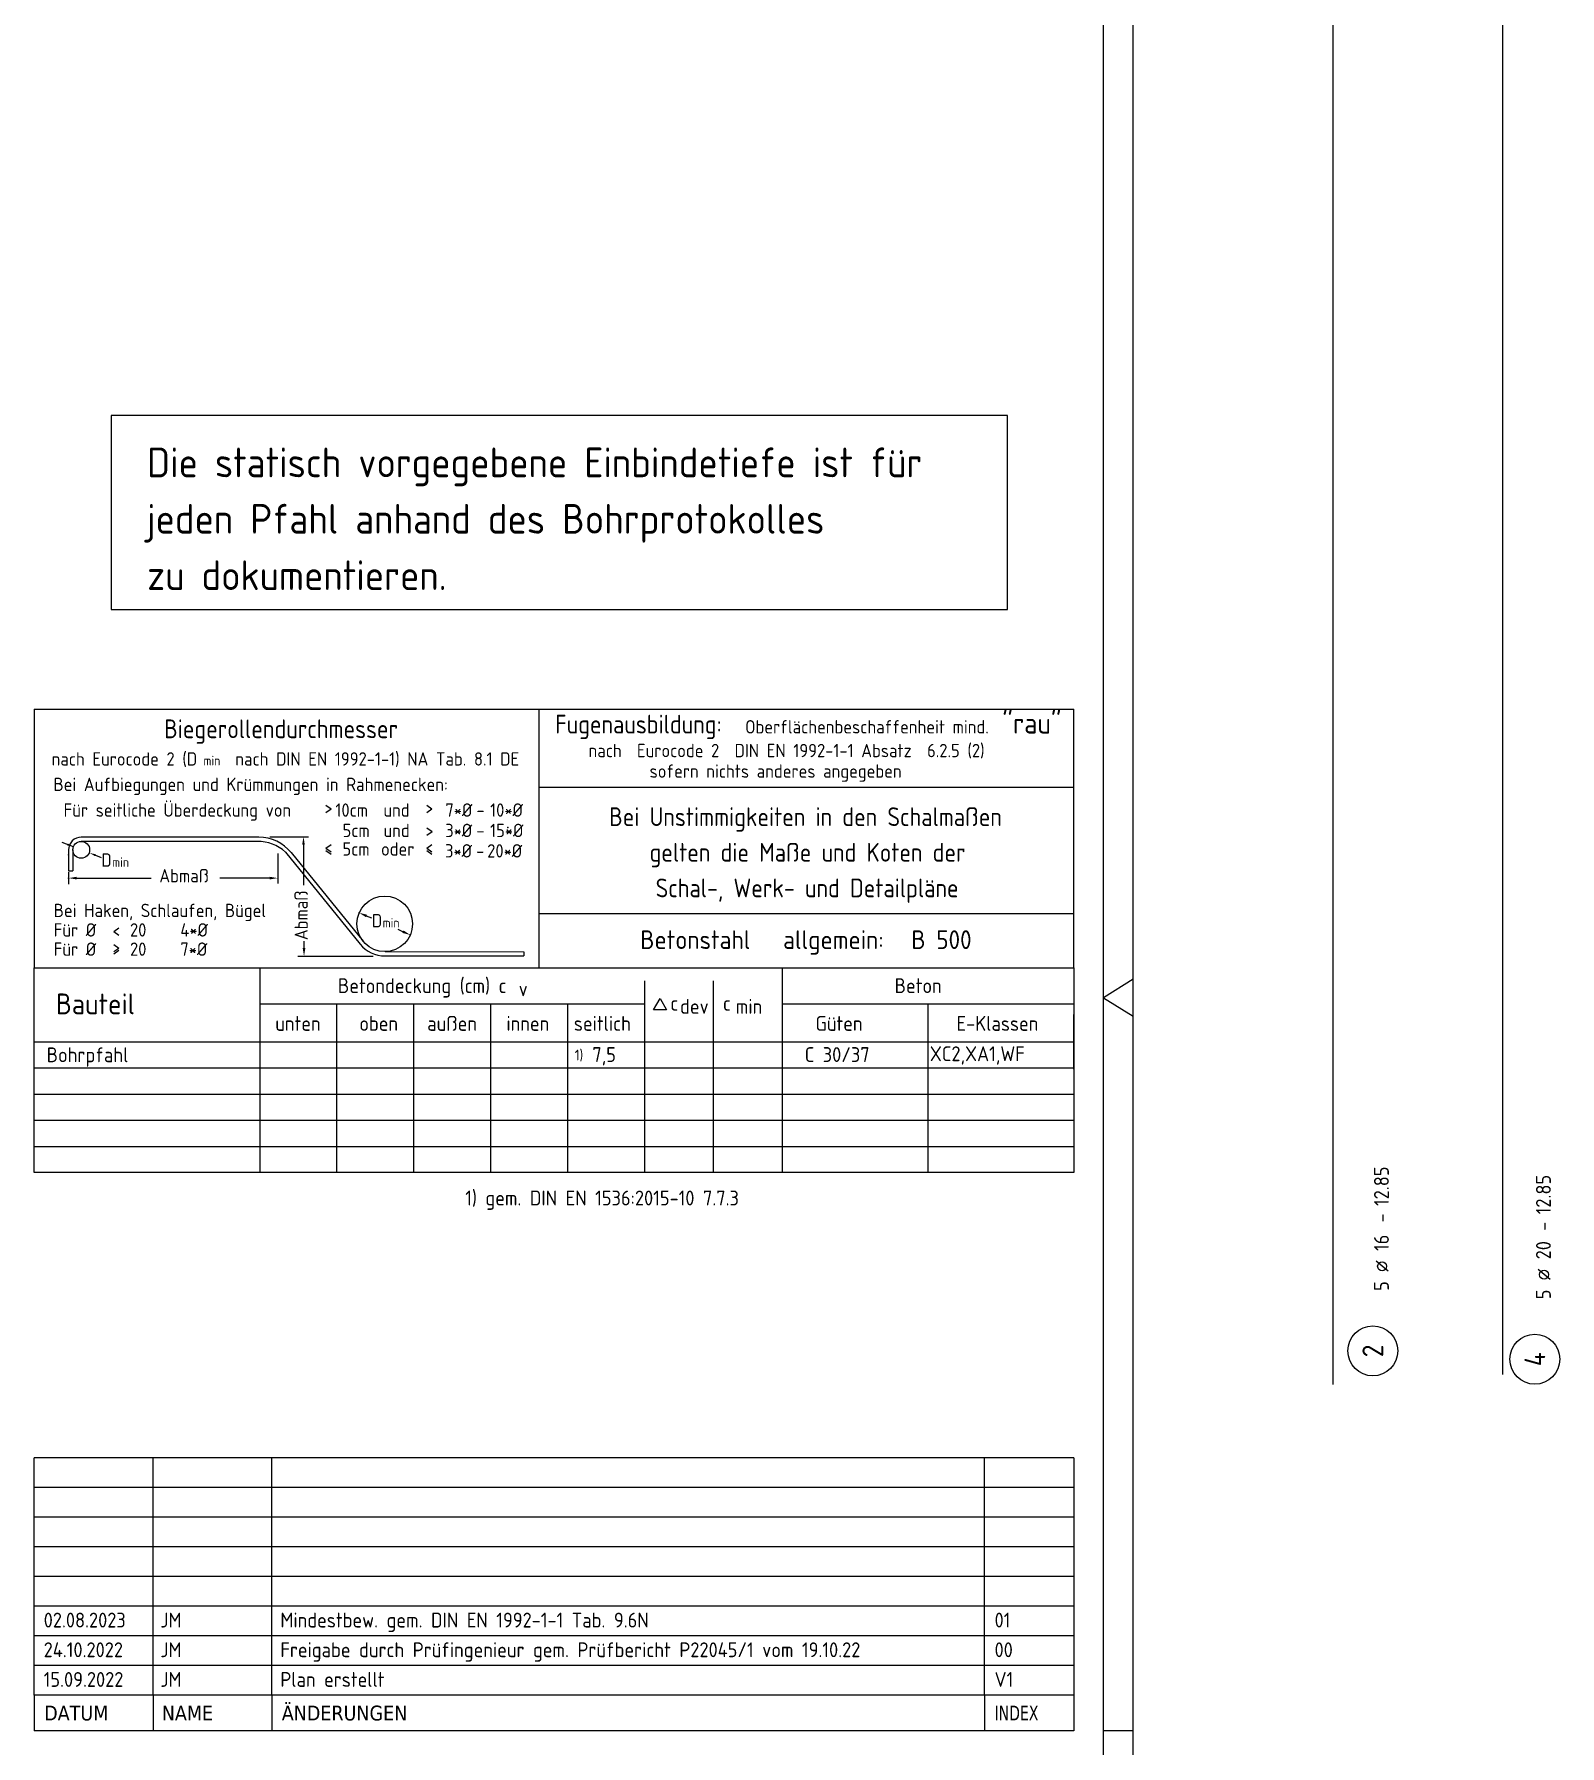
# Model space of a CAD drawing. Extents: x 11 to 30.7, y 16.9 to 38.7.
# Drawn here: x 21.24 to 27.66, y 24.27 to 31.47 of the extents above; entities that cross this region are included whole.
import ezdxf
from ezdxf.enums import TextEntityAlignment as Align

# ---------------------------------------------------------------- set-up
doc = ezdxf.new("R2010")
doc.units = 0
doc.header["$LTSCALE"] = 0.25
doc.linetypes.add('AUSGEZOGEN', pattern=[1000.01, 1000, 0.01])
for name, color, linetype in [('BET-ANS', 7, 'Continuous'), ('RAHMEN', 7, 'Continuous'), ('RND', 7, 'Continuous'), ('STEMPEL', 7, 'Continuous'), ('TEXT', 7, 'Continuous')]:
    doc.layers.add(name, color=color, linetype=linetype)
doc.styles.add('helv', font='tahoma.ttf')
doc.styles.add('txt', font='isocp.shx')

# ---------------------------------------------------------------- blocks, each defined once
blk = doc.blocks.new('DINA1')
at = {"layer": 'RAHMEN'}
blk.add_line((84.1, 59.4), (0, 59.4), dxfattribs=at)
at = {"layer": 'RAHMEN', "color": 7, "linetype": 'Continuous'}
for p, q in [((41.74, 59.4), (42.05, 58.9)), ((42.05, 58.9), (42.36, 59.4))]:
    blk.add_line(p, q, dxfattribs=at)
at = {"layer": 'RAHMEN', "color": 5}
blk.add_line((83.6, 58.9), (2, 58.9), dxfattribs=at)
blk = doc.blocks.new('Plankopf-ER')
at = {"layer": 'RAHMEN', "color": 7, "linetype": 'Continuous'}
for p, q in [((-0.5, 4.6), (-18, 4.6)), ((-18, 4.1), (-18, 4.6)), ((-16, 4.1), (-16, 4.6)), ((-14, 4.1), (-14, 4.6)), ((-2, 4.1), (-2, 4.6)), ((-0.5, 4.6), (-0.5, 4.1)), ((-0.5, 4.1), (-18, 4.1)), ((-18, 3.6), (-18, 4.1)), ((-16, 3.6), (-16, 4.1)), ((-14, 3.6), (-14, 4.1)), ((-2, 3.6), (-2, 4.1)), ((-0.5, 4.1), (-0.5, 3.6)), ((-0.5, 3.6), (-18, 3.6)), ((-18, 3.1), (-18, 3.6)), ((-16, 3.1), (-16, 3.6)), ((-14, 3.1), (-14, 3.6)), ((-2, 3.1), (-2, 3.6)), ((-0.5, 3.6), (-0.5, 3.1)), ((-0.5, 3.1), (-18, 3.1)), ((-18, 2.6), (-18, 3.1)), ((-16, 2.6), (-16, 3.1)), ((-14, 2.6), (-14, 3.1)), ((-2, 2.6), (-2, 3.1)), ((-0.5, 3.1), (-0.5, 2.6)), ((-0.5, 2.6), (-18, 2.6)), ((-18, 2.1), (-18, 2.6)), ((-16, 2.1), (-16, 2.6)), ((-14, 2.1), (-14, 2.6)), ((-2, 2.1), (-2, 2.6)), ((-0.5, 2.6), (-0.5, 2.1)), ((-0.5, 2.1), (-18, 2.1)), ((-18, 1.6), (-18, 2.1)), ((-16, 1.6), (-16, 2.1)), ((-14, 1.6), (-14, 2.1)), ((-2, 1.6), (-2, 2.1)), ((-0.5, 2.1), (-0.5, 1.6)), ((-0.5, 1.6), (-18, 1.6)), ((-18, 1.1), (-18, 1.6)), ((-16, 1.1), (-16, 1.6)), ((-14, 1.1), (-14, 1.6)), ((-2, 1.1), (-2, 1.6)), ((-0.5, 1.6), (-0.5, 1.1)), ((-0.5, 1.1), (-18, 1.1)), ((-18, 0.6), (-18, 1.1)), ((-16, 0.6), (-16, 1.1)), ((-14, 0.6), (-14, 1.1)), ((-2, 0.6), (-2, 1.1)), ((-0.5, 1.1), (-0.5, 0.6)), ((-0.5, 0.6), (-18, 0.6)), ((-18, 0.6), (-18, 0)), ((-16, 0.6), (-16, 0)), ((-14, 0.6), (-14, 0)), ((-2, 0.6), (-2, 0)), ((-0.5, 0.6), (-0.5, 0)), ((-0.5, 0), (-18, 0))]:
    blk.add_line(p, q, dxfattribs=at)
at = {"layer": 'RAHMEN', "color": 7, "linetype": 'Continuous', "style": 'txt'}
for tag, p in [('INDEX-D8', (-17.841, 4.242)), ('INDEX-N8', (-15.876, 4.242)), ('INDEX-X8', (-13.857, 4.242)), ('INDEX8', (-1.833, 4.242)), ('INDEX-D7', (-17.841, 3.742)), ('INDEX-N7', (-15.876, 3.742)), ('INDEX-X7', (-13.857, 3.742)), ('INDEX7', (-1.833, 3.742)), ('INDEX-D6', (-17.841, 3.242)), ('INDEX-N6', (-15.876, 3.242)), ('INDEX-X6', (-13.857, 3.242)), ('INDEX6', (-1.833, 3.242)), ('INDEX-D5', (-17.841, 2.742)), ('INDEX-N5', (-15.876, 2.742)), ('INDEX-X5', (-13.857, 2.742)), ('INDEX5', (-1.833, 2.742)), ('INDEX-D4', (-17.841, 2.242)), ('INDEX-N4', (-15.876, 2.242)), ('INDEX-X4', (-13.857, 2.242)), ('INDEX4', (-1.833, 2.242)), ('INDEX-D3', (-17.841, 1.742)), ('INDEX-N3', (-15.876, 1.742)), ('INDEX-X3', (-13.857, 1.742)), ('INDEX3', (-1.833, 1.742)), ('INDEX-D2', (-17.841, 1.242)), ('INDEX-N2', (-15.876, 1.242)), ('INDEX-X2', (-13.857, 1.242)), ('INDEX2', (-1.833, 1.242)), ('INDEX-D1', (-17.841, 0.742)), ('INDEX-N1', (-15.876, 0.742)), ('INDEX-X1', (-13.857, 0.742)), ('INDEX1', (-1.833, 0.742))]:
    blk.add_attdef(tag, p, '', height=0.25, dxfattribs=at)
at = {"layer": 'STEMPEL', "color": 7, "linetype": 'Continuous', "style": 'helv'}
for s, p in [('DATUM', (-17.833, 0.176)), ('NAME', (-15.853, 0.176)), ('ÄNDERUNGEN', (-13.833, 0.176))]:
    blk.add_text(s, height=0.25, dxfattribs=at).set_placement(p)
at = {"layer": 'STEMPEL', "color": 7, "linetype": 'Continuous', "style": 'helv', "width": 0.8}
blk.add_text('INDEX', height=0.25, dxfattribs=at).set_placement((-1.833, 0.176))
blk = doc.blocks.new('RND_AUSZ')
at = {"layer": 'RND', "color": 7, "linetype": 'Continuous'}
blk.add_line((1.341, 0.262), (1.509, 0.466), dxfattribs=at)
at = {"layer": 'RND', "color": 1, "linetype": 'Continuous'}
blk.add_circle((0, 0.52), 0.42, dxfattribs=at)
at = {"layer": 'RND', "color": 7, "linetype": 'Continuous'}
blk.add_circle((1.425, 0.364), 0.075, dxfattribs=at)
at = {"layer": 'RND', "color": 7, "linetype": 'Continuous', "style": 'txt'}
blk.add_text('-', height=0.25, dxfattribs=at).set_placement((2.163, 0.25))
at = {"layer": 'RND', "color": 1, "linetype": 'Continuous', "style": 'txt'}
blk.add_attdef('POS', text='', height=0.35, dxfattribs=at).set_placement((0, 0.52), align=Align.MIDDLE)
at = {"layer": 'RND', "color": 7, "linetype": 'Continuous', "style": 'txt'}
for tag, p in [('WIEOFT', (-0.536, 0.25)), ('STK', (1.174, 0.25))]:
    blk.add_attdef(tag, text='', height=0.25, dxfattribs=at).set_placement(p, align=Align.RIGHT)
for tag, p in [('DS', (1.683, 0.25)), ('LANG', (2.441, 0.25)), ('TEXT', (3.669, 0.25))]:
    blk.add_attdef(tag, p, '', height=0.25, dxfattribs=at)

msp = doc.modelspace()

# ---------------------------------------------------------------- linework, layer by layer
at = {"layer": 'RAHMEN', "color": 5, "linetype": 'Continuous'}
for p, q in [((21.2417, 28.63), (25.6167, 28.63)), ((21.2417, 28.63), (21.2417, 27.5405)), ((23.3663, 27.5405), (23.3663, 28.63)), ((25.6167, 27.5405), (25.6167, 28.63)), ((25.6167, 27.1137), (25.6167, 27.3449))]:
    msp.add_line(p, q, dxfattribs=at)
at = {"layer": 'RAHMEN', "color": 7, "linetype": 'AUSGEZOGEN'}
for p, q in [((23.3663, 28.3012), (25.6167, 28.3012)), ((22.4907, 28.2086), (22.4689, 28.2239)), ((22.4907, 28.2086), (22.4689, 28.1934)), ((22.9156, 28.2086), (22.8938, 28.2239)), ((22.9156, 28.2086), (22.8938, 28.1934)), ((22.9159, 28.1138), (22.8941, 28.1291)), ((22.9159, 28.1138), (22.8941, 28.0985)), ((22.4689, 28.0447), (22.4907, 28.06)), ((22.4689, 28.0447), (22.4907, 28.0294)), ((22.8938, 28.0447), (22.9156, 28.06)), ((22.8938, 28.0447), (22.9156, 28.0294)), ((22.4689, 28.035), (22.4907, 28.0197)), ((22.8938, 28.035), (22.9156, 28.0197)), ((23.3663, 27.7693), (25.6167, 27.7693)), ((21.5764, 27.6933), (21.5982, 27.7086)), ((21.5764, 27.6933), (21.5982, 27.678)), ((21.5982, 27.6229), (21.5764, 27.6382)), ((21.5982, 27.6229), (21.5764, 27.6076)), ((21.5982, 27.6132), (21.5764, 27.5979)), ((21.2417, 27.2292), (25.6167, 27.2292)), ((21.2417, 27.1192), (25.6167, 27.1192)), ((21.2417, 27.0092), (25.6167, 27.0092)), ((21.2417, 26.8992), (25.6167, 26.8992)), ((21.2417, 26.7892), (25.6167, 26.7892))]:
    msp.add_line(p, q, dxfattribs=at)
at = {"layer": 'RAHMEN', "color": 7, "linetype": 'Continuous'}
for p, q in [((21.4065, 28.0507), (21.3598, 28.0686)), ((21.3863, 28.0378), (21.3863, 27.9492)), ((21.4041, 28.0378), (21.4041, 27.9492)), ((22.1873, 28.0909), (21.4395, 28.0909)), ((22.1809, 28.0732), (21.4395, 28.0732)), ((22.233, 28.0926), (22.3961, 28.0926)), ((22.3749, 28.0589), (22.3749, 27.8884)), ((21.4994, 28.0149), (21.5229, 28.0059)), ((22.2663, 28.0229), (22.2663, 27.8962)), ((22.2985, 28.0285), (22.6135, 27.6409)), ((22.3228, 28.0264), (22.6259, 27.6534)), ((21.3863, 27.9492), (21.4041, 27.9492)), ((21.3863, 27.9435), (21.3863, 27.8933)), ((21.4201, 27.9187), (21.7342, 27.9187)), ((22.2325, 27.9187), (22.0233, 27.9187)), ((22.6622, 27.7496), (22.6403, 27.759)), ((22.7932, 27.6931), (22.7728, 27.7019)), ((22.3771, 27.6237), (22.3771, 27.6533)), ((22.7183, 27.609), (23.3029, 27.6088)), ((23.3029, 27.6088), (23.3029, 27.591)), ((22.192, 26.6922), (22.192, 27.5405)), ((22.3515, 27.59), (22.6683, 27.59)), ((22.7183, 27.591), (23.3029, 27.591)), ((24.3909, 26.6792), (24.3909, 27.5405)), ((23.8115, 26.6792), (23.8115, 27.4857)), ((24.1012, 26.6792), (24.1012, 27.4857)), ((22.5159, 26.6792), (22.5159, 27.3895)), ((22.8398, 26.6792), (22.8398, 27.3895)), ((23.1637, 26.6792), (23.1637, 27.3895)), ((23.4876, 26.6792), (23.4876, 27.3895)), ((25.0038, 26.6792), (25.0038, 27.3895)), ((22.192, 26.6792), (22.192, 27.2292)), ((23.8115, 26.6792), (23.8115, 27.2292)), ((25.8667, 24.3276), (25.7417, 24.3276))]:
    msp.add_line(p, q, dxfattribs=at)
at = {"layer": 'RAHMEN', "color": 1, "linetype": 'Continuous'}
for p, q in [((22.192, 27.3895), (23.8115, 27.3895)), ((24.3909, 27.3895), (25.6167, 27.3895))]:
    msp.add_line(p, q, dxfattribs=at)
at = {"layer": 'RAHMEN', "color": 5, "linetype": 'AUSGEZOGEN'}
msp.add_lwpolyline([(21.2417, 27.5405), (25.6167, 27.5405), (25.6167, 26.6792), (21.2417, 26.6792)], close=True, dxfattribs=at)
at = {"layer": 'RAHMEN', "color": 1, "linetype": 'Continuous'}
msp.add_lwpolyline([(23.876, 27.4118), (23.9032, 27.3646), (23.8487, 27.3646)], close=True, dxfattribs=at)
at = {"layer": 'RAHMEN', "color": 7, "linetype": 'Continuous'}
for centre, radius in [((21.4395, 28.0378), 0.0354), ((22.7168, 27.726), 0.117)]:
    msp.add_circle(centre, radius, dxfattribs=at)
for centre, radius, start, end in [((21.4395, 28.0378), 0.0531, 89.99998, 180), ((22.1809, 27.896), 0.1772, 48.41068, 90), ((22.1873, 27.9163), 0.1746, 39.09564, 90), ((22.7183, 27.726), 0.135, 219.09564, 270)]:
    msp.add_arc(centre, radius, start, end, dxfattribs=at)
for p in [(23.2354, 28.1313), (21.3863, 28.0173), (21.3863, 27.9187), (22.6093, 27.7724), (22.8242, 27.6797)]:
    msp.add_point(p, dxfattribs=at)
for points in [[(21.3805, 28.056), (21.3836, 28.0641), (21.4065, 28.0507)], [(22.3805, 28.0589), (22.3693, 28.0589), (22.3749, 28.0927)], [(21.4978, 28.0108), (21.501, 28.019), (21.4749, 28.0243)], [(21.4201, 27.9131), (21.4201, 27.9243), (21.3863, 27.9187)], [(22.2325, 27.9131), (22.2325, 27.9243), (22.2663, 27.9187)], [(22.6381, 27.7539), (22.6425, 27.7642), (22.6093, 27.7724)], [(22.791, 27.6879), (22.7955, 27.6982), (22.8242, 27.6797)], [(22.3828, 27.6237), (22.3715, 27.6237), (22.3771, 27.59)]]:
    msp.add_solid(points, dxfattribs=at)
at = {"layer": 'RND', "color": 1, "linetype": 'AUSGEZOGEN'}
for points in [[(26.709, 25.7865), (26.709, 38.6365)], [(27.4228, 25.829), (27.4228, 38.679)]]:
    msp.add_lwpolyline(points, dxfattribs=at)
at = {"layer": 'TEXT', "color": 6, "linetype": 'AUSGEZOGEN'}
msp.add_lwpolyline([(21.5661, 29.0502), (25.3377, 29.0502), (25.3377, 29.8672), (21.5661, 29.8672)], close=True, dxfattribs=at)

# ---------------------------------------------------------------- block references
at = {"layer": 'BET-ANS', "xscale": 0.25, "yscale": 0.25, "zscale": 0.25}
msp.add_blockref('Plankopf-ER', (25.7417, 24.3276), dxfattribs=at).add_auto_attribs({'INDEX1': 'V1', 'INDEX-N1': 'JM', 'INDEX-D1': '15.09.2022', 'INDEX-X1': 'Plan erstellt', 'INDEX2': '00', 'INDEX-N2': 'JM', 'INDEX-D2': '24.10.2022', 'INDEX-X2': 'Freigabe durch Prüfingenieur gem. Prüfbericht P22045/1 vom 19.10.22', 'INDEX3': '01', 'INDEX-N3': 'JM', 'INDEX-D3': '02.08.2023', 'INDEX-X3': 'Mindestbew. gem. DIN EN 1992-1-1 Tab. 9.6N'})
at = {"layer": 'RAHMEN', "xscale": 0.25, "yscale": 0.25, "zscale": 0.25, "rotation": 270}
msp.add_blockref('DINA1', (11.0167, 37.9276), dxfattribs=at)
at = {"layer": 'RND', "color": 1, "linetype": 'AUSGEZOGEN', "xscale": 0.25, "yscale": 0.25, "zscale": 0.25, "rotation": 90}
for p, values in [((27.0057, 25.9278), {'POS': '2', 'STK': '5', 'DS': '16', 'LANG': '12.85'}), ((27.6874, 25.8927), {'POS': '4', 'STK': '5', 'DS': '20', 'LANG': '12.85'})]:
    msp.add_blockref('RND_AUSZ', p, dxfattribs=at).add_auto_attribs(values)

# ---------------------------------------------------------------- texts
at = {"layer": 'RAHMEN', "color": 1, "linetype": 'Continuous', "style": 'txt', "width": 0.95}
for s, p in [('Biegerollendurchmesser', (22.2806, 28.5079)), ('Fugenausbildung:', (23.7847, 28.5276)), ('Bei Unstimmigkeiten in den Schalmaßen', (24.4879, 28.1379)), ('gelten die Maße und Koten der', (24.4964, 27.9879)), ('Schal-, Werk- und Detailpläne', (24.4946, 27.8379))]:
    msp.add_text(s, height=0.07875, dxfattribs=at).set_placement(p, align=Align.CENTER)
at = {"layer": 'RAHMEN', "color": 7, "linetype": 'Continuous', "style": 'txt'}
for s, height, p in [('Oberflächenbeschaffenheit mind.', 0.05625, (24.2339, 28.5276)), ('nach  Eurocode 2  DIN EN 1992-1-1 Absatz  6.2.5 (2)', 0.05625, (23.5748, 28.4277)), ('sofern nichts anderes angegeben', 0.05625, (23.8314, 28.3411)), ('Bei Aufbiegungen und Krümmungen in Rahmenecken:', 0.05625, (21.3226, 28.2852)), ('10cm', 0.05625, (22.5092, 28.1771)), ('und', 0.05625, (22.7113, 28.1771)), ('7*%%C', 0.05625, (22.9721, 28.1771)), ('-', 0.0563, (23.1029, 28.1771)), ('10*%%C', 0.05625, (23.1604, 28.1771)), ('5cm', 0.05625, (22.5394, 28.0912)), ('und', 0.05625, (22.7116, 28.0912)), ('3*%%C', 0.05625, (22.9714, 28.0912)), ('-', 0.0563, (23.1022, 28.0912)), ('15*%%C', 0.05625, (23.1604, 28.0912)), ('5cm', 0.05625, (22.5389, 28.0132)), ('oder', 0.05625, (22.7012, 28.0132)), ('3*%%C', 0.05625, (22.9707, 28.0053)), ('20*%%C', 0.05625, (23.1481, 28.0053)), ('D', 0.0563, (21.524, 27.9665)), ('-', 0.0563, (23.1015, 28.0053)), ('Abmaß', 0.05625, (21.768, 27.9005)), ('Bei Haken, Schlaufen, Bügel', 0.05625, (21.3236, 27.7544)), ('D', 0.0563, (22.6626, 27.7113)), ('Für %%C', 0.05625, (21.3235, 27.6724)), ('20', 0.05625, (21.6445, 27.6724)), ('4*%%C', 0.05625, (21.8565, 27.6724)), ('Für %%C', 0.05625, (21.3236, 27.5914)), ('20', 0.05625, (21.6446, 27.5914)), ('7*%%C', 0.05625, (21.8565, 27.5914))]:
    msp.add_text(s, height=height, dxfattribs=at).set_placement(p)
msp.add_text('nach Eurocode 2 (D     nach DIN EN 1992-1-1) NA Tab. 8.1 DE', height=0.05625, dxfattribs=at).set_placement((22.2987, 28.3924), align=Align.CENTER)
msp.add_text('Für seitliche Überdeckung von', height=0.05625, dxfattribs=at).set_placement((22.323, 28.1771), align=Align.RIGHT)
msp.add_text('Abmaß', height=0.05625, rotation=90, dxfattribs=at).set_placement((22.3931, 27.6575))
at = {"layer": 'RAHMEN', "color": 1, "linetype": 'Continuous', "style": 'txt'}
for s, height, p in [('Betonstahl', 0.07875, (23.792, 27.62)), ('allgemein:', 0.07875, (24.3937, 27.62)), ('B 500 ', 0.07875, (24.9331, 27.62)), ('Betondeckung (cm) c', 0.0625, (22.5198, 27.4345)), ('v', 0.0625, (23.2806, 27.4213)), ('Beton', 0.0625, (24.8629, 27.4345)), ('Bauteil', 0.0875, (21.333, 27.3453)), ('c', 0.0625, (23.919, 27.3604)), ('dev', 0.0625, (23.9598, 27.3472)), ('c', 0.0625, (24.1401, 27.3604)), ('min', 0.0625, (24.1944, 27.3472))]:
    msp.add_text(s, height=height, dxfattribs=at).set_placement(p)
at = {"layer": 'TEXT', "color": 6, "linetype": 'AUSGEZOGEN', "style": 'txt'}
for s, p in [('Die statisch vorgegebene Einbindetiefe ist für', (21.7166, 29.6065)), ('jeden Pfahl anhand des Bohrprotokolles', (21.7166, 29.369)), ('zu dokumentieren.', (21.7166, 29.1315))]:
    msp.add_text(s, height=0.125, dxfattribs=at).set_placement(p)
at = {"layer": 'TEXT', "color": 1, "style": 'txt'}
msp.add_text('"rau"', height=0.0875, dxfattribs=at).set_placement((25.3163, 28.5274))
at = {"layer": 'TEXT', "color": 7, "linetype": 'AUSGEZOGEN', "style": 'txt'}
for s, height, p in [('min', 0.04008, (21.9535, 28.3935)), ('min', 0.04008, (21.5693, 27.9658)), ('min', 0.04008, (22.7079, 27.7106)), ('unten', 0.0625, (22.256, 27.2755)), ('oben', 0.0625, (22.6098, 27.2755)), ('außen', 0.0625, (22.8955, 27.2755)), ('innen', 0.0625, (23.2288, 27.2755)), ('seitlich', 0.0625, (23.5127, 27.2755)), ('Güten', 0.0625, (24.5298, 27.2755)), ('E-Klassen', 0.0625, (25.1236, 27.2755)), ('Bohrpfahl', 0.0625, (21.2938, 27.1434)), ('7,5', 0.0625, (23.5905, 27.1443)), ('C 30/37', 0.0625, (24.4844, 27.1443)), ('XC2,XA1,WF', 0.0625, (25.011, 27.1478)), ('1) gem. DIN EN 1536:2015-10 7.7.3', 0.0625, (23.0558, 26.5404))]:
    msp.add_text(s, height=height, dxfattribs=at).set_placement(p)
at = {"layer": 'TEXT', "color": 102, "linetype": 'AUSGEZOGEN', "style": 'txt'}
msp.add_text('1)', height=0.045, dxfattribs=at).set_placement((23.5167, 27.1508))

doc.saveas('drawing.dxf')
